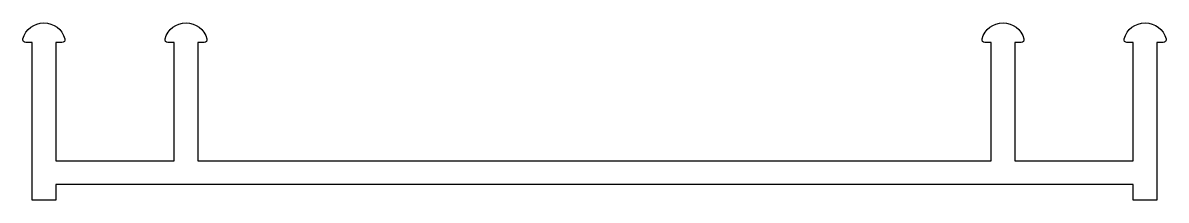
# Model space of a CAD drawing. Extents: x 934.7 to 992.6, y 2 to 11.
import ezdxf

# ---------------------------------------------------------------- set-up
doc = ezdxf.new("R2010")
doc.units = 0
doc.header["$LTSCALE"] = 15
doc.layers.get('0').update_dxf_attribs({"linetype": 'CONTINUOUS'})

msp = doc.modelspace()

# ---------------------------------------------------------------- linework, layer by layer
at = {"ltscale": 0.05}
msp.add_lwpolyline([(936.697, 9.996), (936.381, 9.996), (936.381, 3.996), (942.381, 3.996), (942.381, 9.996), (942.064, 9.996, -0.494543), (941.92, 10.185, -0.763763), (944.042, 10.185, -0.494543), (943.897, 9.996), (943.581, 9.996), (943.581, 3.996), (983.781, 3.996), (983.781, 9.996), (983.464, 9.996, -0.494543), (983.32, 10.185, -0.763763), (985.442, 10.185, -0.494543), (985.297, 9.996), (984.981, 9.996), (984.981, 3.996), (990.981, 3.996), (990.981, 9.996), (990.664, 9.996, -0.494543), (990.52, 10.185, -0.763763), (992.642, 10.185, -0.494543), (992.497, 9.996), (992.181, 9.996), (992.181, 1.996), (990.981, 1.996), (990.981, 2.796), (936.381, 2.796), (936.381, 1.996), (935.181, 1.996), (935.181, 9.996), (934.864, 9.996, -0.494543), (934.72, 10.185, -0.763763), (936.842, 10.185, -0.494543)], format="xyb", close=True, dxfattribs=at)

doc.saveas('drawing.dxf')
